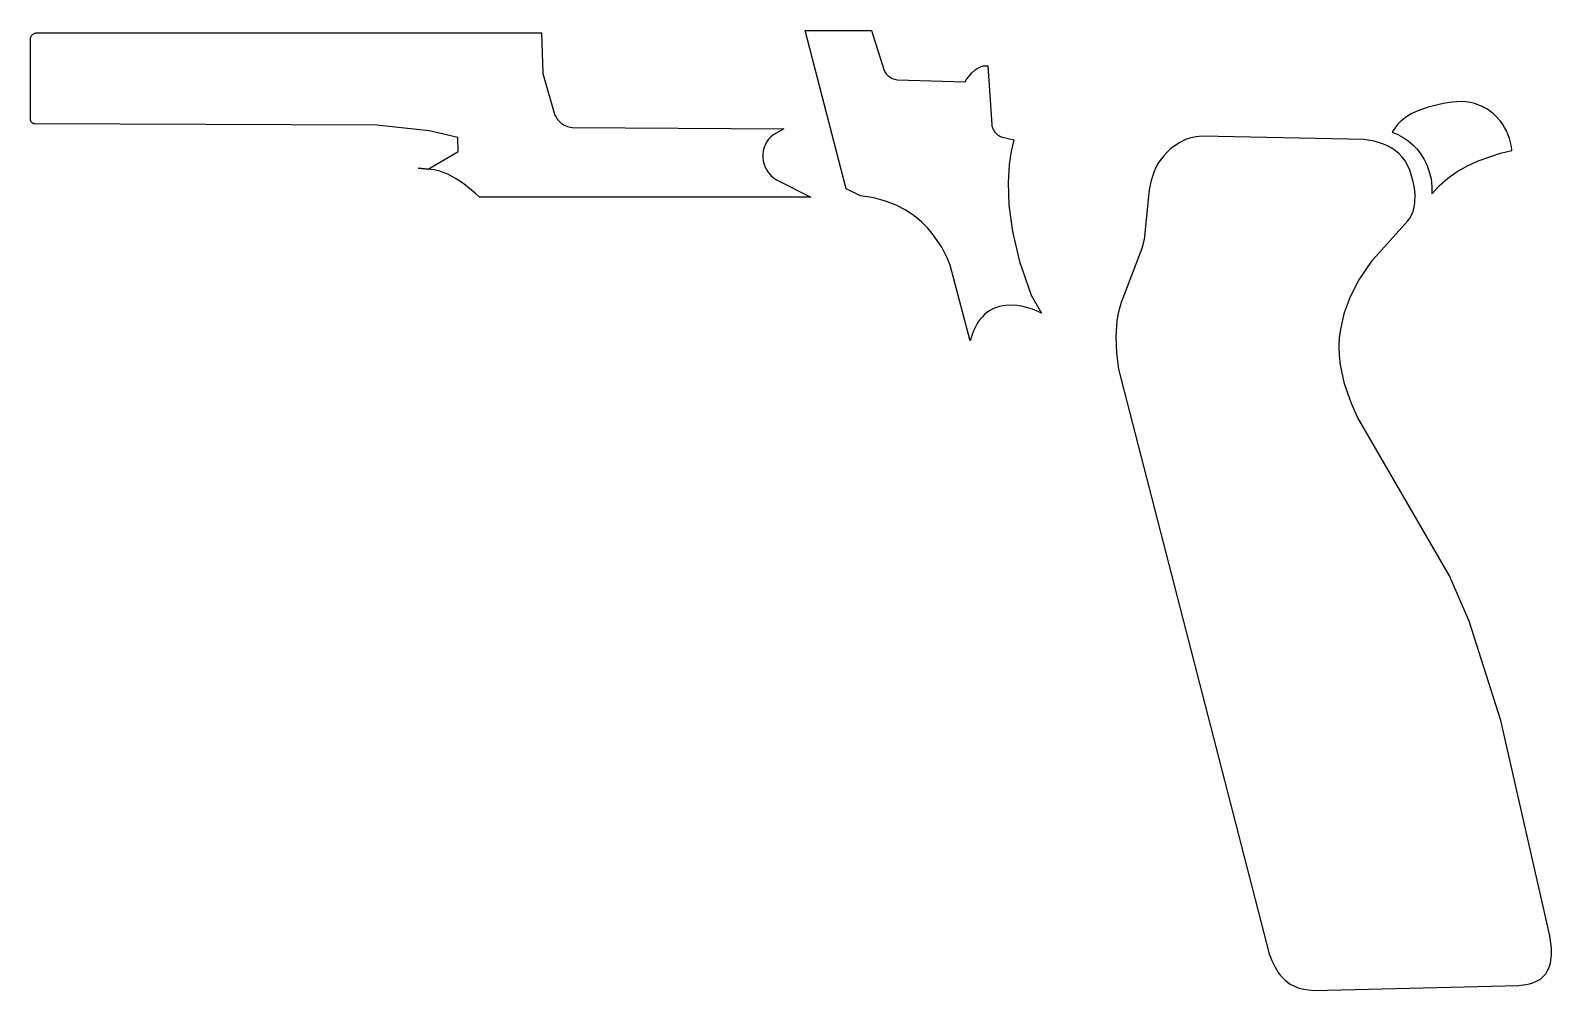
# Model space of a CAD drawing. Header units: metres. Extents: x 30 to 149, y -151 to -77.
import ezdxf

# ---------------------------------------------------------------- set-up
doc = ezdxf.new("R2010")
doc.units = ezdxf.units.M

msp = doc.modelspace()

# ---------------------------------------------------------------- linework, layer by layer
for points in [[(70.000622, -76.905612), (70.109842, -80.050132), (71.018908, -83.220052), (71.070724, -83.341972), (71.131684, -83.45805), (71.20128, -83.568032), (71.279258, -83.67141), (71.364856, -83.76793), (71.457566, -83.857084), (71.55688, -83.938364), (71.66229, -84.011516), (71.773288, -84.076286), (71.889366, -84.132166), (72.01027, -84.178648), (72.135238, -84.215478), (72.263762, -84.242402), (72.395334, -84.258658), (88.84539, -84.373466), (88.063324, -84.7979), (87.84971, -84.979002), (87.667338, -85.179662), (87.515954, -85.396578), (87.395558, -85.626956), (87.305642, -85.867494), (87.246206, -86.115398), (87.21725, -86.367366), (87.218266, -86.620604), (87.249254, -86.87181), (87.30996, -87.11819), (87.40013, -87.356442), (87.51951, -87.583772), (87.6681, -87.796878), (87.845646, -87.992966), (88.051894, -88.168988), (88.286844, -88.321642), (90.963496, -89.67978), (65.17513, -89.67978), (64.838072, -89.359994), (63.952374, -88.645238), (63.362586, -88.254078), (62.70625, -87.90178), (62.360556, -87.75446), (62.006988, -87.63381), (61.648594, -87.545926), (60.40501, -87.428324), (61.179202, -87.496142), (63.515748, -86.142322), (63.493904, -85.028786), (61.251846, -84.51088), (57.18302, -84.087462), (30.569916, -83.979512), (30.533086, -83.973924), (30.497526, -83.96478), (30.46349, -83.952334), (30.431232, -83.936586), (30.400752, -83.918044), (30.372304, -83.896708), (30.345888, -83.872832), (30.322012, -83.846416), (30.300676, -83.817968), (30.282134, -83.787488), (30.26664, -83.754976), (30.254194, -83.72094), (30.24505, -83.68538), (30.239462, -83.64855), (30.23997, -77.347318), (30.247336, -77.29855), (30.259528, -77.25156), (30.276038, -77.206348), (30.296612, -77.163422), (30.32125, -77.123036), (30.349444, -77.08519), (30.381194, -77.050392), (30.415992, -77.018642), (30.453838, -76.990448), (30.494224, -76.96581), (30.53715, -76.945236), (30.582362, -76.928726), (30.629352, -76.916534), (30.67812, -76.909168), (70.000622, -76.906628)], [(90.504772, -76.708762), (95.680022, -76.708762), (96.622108, -79.747618), (96.663256, -79.840074), (96.711008, -79.928212), (96.76511, -80.011778), (96.825308, -80.090518), (96.891094, -80.164178), (96.962214, -80.23225), (97.03816, -80.294734), (97.118678, -80.351122), (97.20326, -80.401414), (97.291652, -80.445102), (97.3836, -80.481932), (97.478596, -80.51165), (97.576386, -80.534256), (97.676462, -80.549242), (102.951534, -80.704436), (103.092758, -80.484218), (103.257858, -80.262476), (103.475536, -80.014318), (103.738172, -79.775304), (103.883968, -79.670402), (104.038146, -79.581248), (104.19969, -79.512414), (104.283002, -79.487014), (104.367838, -79.468218), (104.453944, -79.456788), (104.54132, -79.453232), (104.629966, -79.458058), (104.719628, -79.471774), (105.021888, -84.067396), (105.043986, -84.168234), (105.074212, -84.266024), (105.112312, -84.360258), (105.158032, -84.450682), (105.210864, -84.536788), (105.270554, -84.618068), (105.336848, -84.694268), (105.409238, -84.764626), (105.48747, -84.829142), (105.571036, -84.887054), (105.659936, -84.938108), (105.753662, -84.981796), (105.851706, -85.01761), (106.750866, -85.22462), (106.544364, -86.09203), (106.395012, -87.133938), (106.311446, -88.543892), (106.366056, -90.293698), (106.631232, -92.355162), (107.179364, -94.70009), (108.082842, -97.300288), (108.890816, -98.697796), (108.70057, -98.60534), (108.189268, -98.400108), (107.445556, -98.190558), (107.014518, -98.117914), (106.558842, -98.08464), (106.08945, -98.104452), (105.85323, -98.138488), (105.617772, -98.190812), (105.384346, -98.263202), (105.154476, -98.357182), (104.929686, -98.47453), (104.711246, -98.617024), (104.500426, -98.786188), (104.29875, -98.9838), (104.107742, -99.211638), (103.928418, -99.471226), (103.762556, -99.764342), (103.611426, -100.092764), (103.476298, -100.458016), (103.358696, -100.861876), (101.791262, -94.966282), (101.562408, -94.39148), (101.137466, -93.568012), (100.48113, -92.60586), (100.054918, -92.107004), (99.557586, -91.614752), (98.984562, -91.14282), (98.331274, -90.705178), (97.593404, -90.315288), (96.766634, -89.98712), (95.846392, -89.734136), (94.828106, -89.570306), (93.712538, -89.031572), (90.504772, -76.709016)], [(139.267184, -89.41689), (139.8524, -88.773254), (140.515086, -88.198198), (141.244066, -87.689182), (142.028164, -87.244174), (142.856712, -86.860634), (144.602962, -86.26856), (145.498566, -86.0552), (145.458434, -85.73897), (145.395696, -85.426804), (145.31086, -85.12048), (145.204434, -84.821522), (145.07718, -84.531962), (144.929606, -84.253324), (144.76222, -83.987386), (144.575784, -83.735926), (144.344898, -83.473036), (144.093184, -83.232244), (143.822928, -83.01482), (143.536162, -82.822288), (143.235172, -82.655664), (142.92199, -82.516472), (142.598648, -82.405728), (142.267432, -82.324956), (141.916658, -82.272886), (141.564106, -82.250534), (140.856462, -82.281776), (140.15085, -82.391504), (138.976354, -82.681572), (138.044428, -83.014058), (137.600182, -83.235038), (137.178542, -83.505294), (136.792208, -83.828128), (136.616694, -84.00923), (136.45515, -84.20354), (136.309608, -84.411058), (136.181592, -84.631784), (136.615932, -84.808314), (137.029952, -85.032342), (137.419842, -85.300312), (137.782046, -85.608668), (138.112754, -85.954108), (138.40841, -86.333076), (138.66495, -86.742016), (138.879072, -87.177626), (139.069572, -87.707978), (139.200382, -88.266778), (139.267692, -88.840818), (139.267692, -89.417144)], [(148.401532, -146.925792), (144.64157, -130.39852), (142.157958, -122.660918), (140.63599, -119.14505), (133.493764, -106.800396), (133.013958, -105.744518), (132.467858, -104.202484), (132.1562, -102.726744), (132.083302, -102.012496), (132.063236, -101.313234), (132.09397, -100.628196), (132.173472, -99.957128), (132.47116, -98.654108), (132.940806, -97.399602), (133.566662, -96.189546), (134.648194, -94.592648), (137.396474, -91.53652), (137.548366, -91.31935), (137.67435, -91.088718), (137.77595, -90.845894), (137.854182, -90.592656), (137.910316, -90.330782), (137.945876, -90.061542), (137.9601, -89.508076), (137.907268, -88.945466), (137.79754, -88.386412), (137.549128, -87.582756), (137.38352, -87.203534), (137.188194, -86.864698), (136.964928, -86.563962), (136.7155, -86.29904), (136.441688, -86.067646), (136.14527, -85.867748), (135.828278, -85.696806), (135.49249, -85.552788), (134.771638, -85.33638), (133.997192, -85.20049), (121.369328, -84.946998), (120.934988, -84.985606), (120.509284, -85.07222), (120.09755, -85.208618), (119.704612, -85.39607), (119.146828, -85.759544), (118.886224, -85.971888), (118.639082, -86.205822), (118.40591, -86.462616), (118.187724, -86.743286), (117.985286, -87.048848), (117.799358, -87.380572), (117.65407, -87.697564), (117.432582, -88.381078), (117.284754, -89.116154), (116.885466, -92.96527), (116.716048, -93.679264), (115.09502, -97.889314), (114.895376, -98.611182), (114.7699, -99.29114), (114.677444, -100.545646), (114.728244, -101.806756), (114.884962, -103.065326), (126.616206, -148.557234), (126.812294, -149.068028), (127.04445, -149.55393), (127.320548, -150.004272), (127.47752, -150.212806), (127.648462, -150.408386), (127.834136, -150.589742), (128.035812, -150.755604), (128.254252, -150.904448), (128.591564, -151.082502), (128.945386, -151.216614), (129.312416, -151.31288), (130.073908, -151.415496), (146.03984, -151.014176), (146.588226, -150.946104), (146.856958, -150.89124), (147.117816, -150.816818), (147.367498, -150.718266), (147.602956, -150.59152), (147.714462, -150.516082), (147.821142, -150.432008), (147.985734, -150.27402), (148.127212, -150.1013), (148.2471, -149.915118), (148.346414, -149.717252), (148.426678, -149.508718), (148.488908, -149.291294), (148.534374, -149.065996), (148.580348, -148.598128), (148.57476, -148.116544), (148.449792, -147.156932), (148.40204, -146.926046)]]:
    msp.add_lwpolyline(points)

doc.saveas('drawing.dxf')
